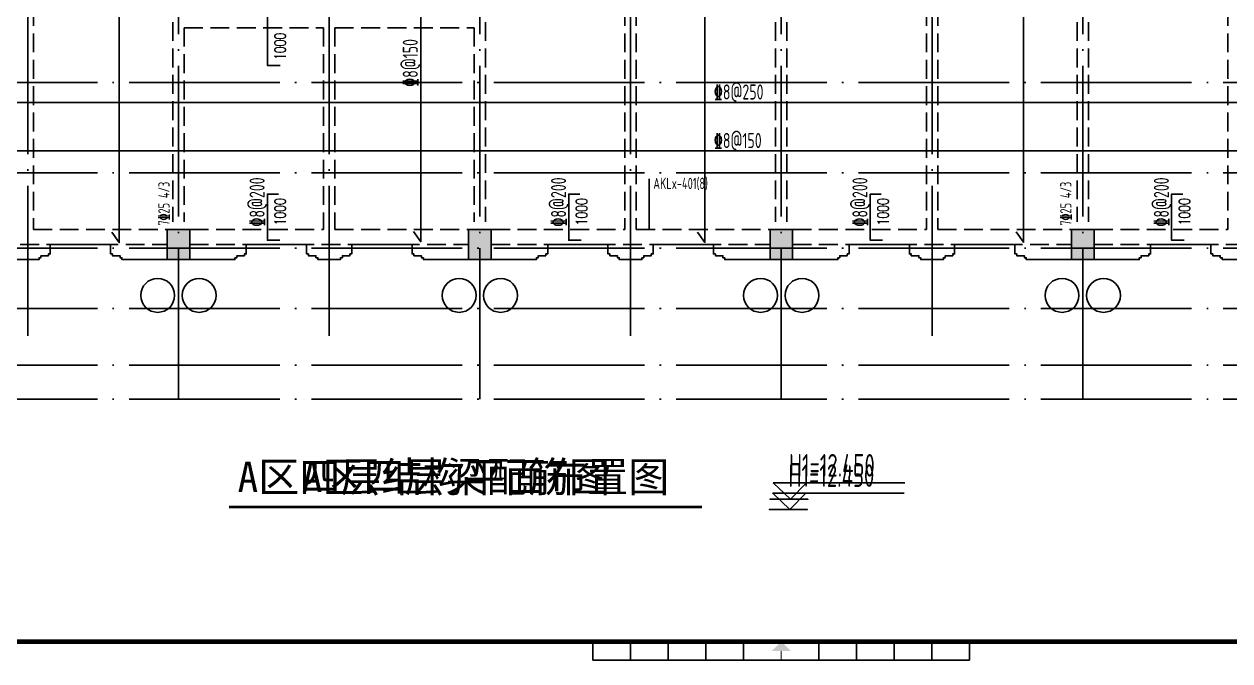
# Model space of a CAD drawing. Header units: millimetres. Extents: x 2998490 to 15040601, y 444546 to 7822218.
# Drawn here: x 14164175 to 14196175, y 7570354 to 7587249 of the extents above; entities that cross this region are included whole.
import ezdxf

# ---------------------------------------------------------------- set-up
doc = ezdxf.new("R2010")
doc.units = ezdxf.units.MM
doc.header["$LTSCALE"] = 2000
doc.linetypes.add('DASH', pattern=[0.35, 0.25, -0.1])
doc.linetypes.add('DOTE', pattern=[2.42, 2, -0.2, 0.02, -0.2])
for name, color, linetype in [('3-AXIS', 3, 'Continuous'), ('3-ban', 84, 'Continuous'), ('3-ban-rein', 1, 'Continuous'), ('3-ban-TEXT', 7, 'Continuous'), ('3-column-DOWN', 232, 'Continuous'), ('3-COLUMN-UP', 2, 'Continuous'), ('3-dote', 43, 'DOTE'), ('3-HATCH', 8, 'Continuous'), ('3-liang-rein-Y', 130, 'Continuous'), ('3-liang-R截面-X', 50, 'Continuous'), ('3-liang-s-1', 44, 'Continuous'), ('3-liang-xu', 120, 'DASH'), ('3-装饰线脚', 7, 'Continuous'), ('图框', 7, 'Continuous')]:
    doc.layers.add(name, color=color, linetype=linetype)
doc.styles.add('TJ1', font='tj-romans1.shx', dxfattribs={"width": 0.8, "bigfont": 'tj-hztxt1.shx'})
doc.styles.add('TSSD_Rein', font='Tssdeng.shx', dxfattribs={"width": 0.7, "bigfont": 'hztxt.shx'})
doc.styles.add('黑体', font='SIMHEI.TTF')

# ---------------------------------------------------------------- blocks, each defined once
blk = doc.blocks.new('TJAD_TK_A0')
at = {"layer": '图框'}
for p, q in [((1517.5, -436.65), (1517.5, -431.65)), ((1527.5, -436.65), (1527.5, -431.65)), ((1537.5, -436.65), (1537.5, -431.65)), ((1547.5, -436.65), (1547.5, -431.65)), ((1557.5, -436.65), (1557.5, -431.65)), ((1577.5, -436.65), (1577.5, -431.65)), ((1587.5, -436.65), (1587.5, -431.65)), ((1597.5, -436.65), (1597.5, -431.65)), ((1607.5, -436.65), (1607.5, -431.65)), ((1617.5, -436.65), (1617.5, -431.65)), ((1517.5, -436.65), (1617.5, -436.65))]:
    blk.add_line(p, q, dxfattribs=at)
at = {"layer": '图框', "const_width": 1.2}
blk.add_lwpolyline([(2152, -431.7), (2152, 389.3), (998, 389.3), (998, -431.7)], close=True, dxfattribs=at)
at = {"layer": '图框', "const_width": 0.3}
blk.add_lwpolyline([(1567.5, -434.15), (1567.5, -436.65)], dxfattribs=at)
at = {"layer": '图框'}
blk.add_solid([(1570, -434.15), (1565, -434.15), (1567.5, -431.65)], dxfattribs=at)

msp = doc.modelspace()

# ---------------------------------------------------------------- hatches: boundary and pattern name
at = {"layer": '3-HATCH'}
for points in [[(14167970.3, 7581802), (14168570.3, 7581802), (14168570.3, 7581002), (14167970.3, 7581002)], [(14175970.3, 7581802), (14176570.3, 7581802), (14176570.3, 7581002), (14175970.3, 7581002)], [(14183970.3, 7581802), (14184570.3, 7581802), (14184570.3, 7581002), (14183970.3, 7581002)], [(14191970.3, 7581802), (14192570.3, 7581802), (14192570.3, 7581002), (14191970.3, 7581002)]]:
    msp.add_hatch(color=256, dxfattribs=at).paths.add_polyline_path(points)

# ---------------------------------------------------------------- linework, layer by layer
at = {"layer": '3-AXIS', "color": 15, "linetype": 'DOTE'}
for p, q in [((14168270.3, 7577302), (14168270.3, 7607234.2)), ((14176270.3, 7577302), (14176270.3, 7607234.2)), ((14184270.3, 7577302), (14184270.3, 7607234.2)), ((14192270.3, 7577302), (14192270.3, 7607234.2)), ((14214520.3, 7585702), (14134833, 7585702)), ((14214520.3, 7583302), (14134833, 7583302)), ((14214520.3, 7581302), (14134833, 7581302)), ((14214520.3, 7579702), (14134833, 7579702)), ((14214520.3, 7578202), (14134833, 7578202)), ((14214520.3, 7577302), (14134833, 7577302))]:
    msp.add_line(p, q, dxfattribs=at)
at = {"layer": '3-ban'}
msp.add_lwpolyline([(14187530.6, 7574803.8), (14184043.6, 7574803.8), (14184499.3, 7574372.5), (14183954.3, 7574372.5), (14184963, 7574372.5), (14184499.3, 7574372.5), (14184923.2, 7574803.8)], dxfattribs=at)
at = {"layer": '3-ban', "const_width": 70}
msp.add_lwpolyline([(14169610.4, 7574436.9), (14182163.9, 7574436.9)], dxfattribs=at)
at = {"layer": '3-ban-rein'}
for points in [[(14166506.8, 7581727.6), (14166700.2, 7581454), (14166700.2, 7591492.3), (14166497.1, 7591262.9)], [(14174506.8, 7581747.2), (14174700.2, 7581473.5), (14174700.2, 7591492.3), (14174497.1, 7591262.9)], [(14182048.9, 7581732.1), (14182242.4, 7581458.4), (14182242.4, 7591492.3), (14182039.3, 7591262.9)], [(14190506.8, 7581736.3), (14190700.2, 7581462.6), (14190700.2, 7591492.3), (14190497.1, 7591262.9)], [(14170967.8, 7586152), (14170629.8, 7586152), (14170629.8, 7588335.2), (14170975.8, 7588335.2)], [(14152126.5, 7584833.4), (14152126.5, 7585171.4), (14214717.6, 7585171.4), (14214717.6, 7584825.4)], [(14152332.3, 7584076.7), (14152058.6, 7583883.3), (14214719.7, 7583883.3), (14214490.4, 7584086.4)], [(14170921.9, 7582739.5), (14170629.8, 7582739.5), (14170629.8, 7581513.5), (14170959.1, 7581513.5)], [(14178921.9, 7582739.5), (14178629.8, 7582739.5), (14178629.8, 7581513.5), (14178959.1, 7581513.5)], [(14186921.9, 7582739.5), (14186629.8, 7582739.5), (14186629.8, 7581513.5), (14186959.1, 7581513.5)], [(14194921.9, 7582739.5), (14194629.8, 7582739.5), (14194629.8, 7581513.5), (14194959.1, 7581513.5)]]:
    msp.add_lwpolyline(points, dxfattribs=at)
at = {"layer": '3-column-DOWN'}
for points in [[(14167970.3, 7581802), (14168570.3, 7581802), (14168570.3, 7581002), (14167970.3, 7581002)], [(14175970.3, 7581802), (14176570.3, 7581802), (14176570.3, 7581002), (14175970.3, 7581002)], [(14183970.3, 7581802), (14184570.3, 7581802), (14184570.3, 7581002), (14183970.3, 7581002)], [(14191970.3, 7581802), (14192570.3, 7581802), (14192570.3, 7581002), (14191970.3, 7581002)]]:
    msp.add_lwpolyline(points, close=True, dxfattribs=at)
at = {"layer": '3-COLUMN-UP'}
for points in [[(14167970.3, 7581802), (14168570.3, 7581802), (14168570.3, 7581002), (14167970.3, 7581002)], [(14175970.3, 7581802), (14176570.3, 7581802), (14176570.3, 7581002), (14175970.3, 7581002)], [(14183970.3, 7581802), (14184570.3, 7581802), (14184570.3, 7581002), (14183970.3, 7581002)], [(14191970.3, 7581802), (14192570.3, 7581802), (14192570.3, 7581002), (14191970.3, 7581002)]]:
    msp.add_lwpolyline(points, close=True, dxfattribs=at)
at = {"layer": '3-dote'}
for p, q in [((14164270.3, 7607158.4), (14164270.3, 7578976.8)), ((14172270.3, 7607158.4), (14172270.3, 7578976.8)), ((14180270.3, 7607158.4), (14180270.3, 7578976.8)), ((14188270.3, 7607158.4), (14188270.3, 7578976.8))]:
    msp.add_line(p, q, dxfattribs=at)
at = {"layer": '3-liang-R截面-X'}
msp.add_line((14180763.5, 7583140.4), (14180763.5, 7581802), dxfattribs=at)
msp.add_lwpolyline([(14187545.1, 7575075.8), (14184058.1, 7575075.8), (14184513.8, 7574644.5), (14183968.8, 7574644.5), (14184977.6, 7574644.5), (14184513.8, 7574644.5), (14184937.7, 7575075.8)], dxfattribs=at)
at = {"layer": '3-liang-R截面-X', "const_width": 70}
msp.add_lwpolyline([(14171313.3, 7574436.9), (14180582.3, 7574436.9)], dxfattribs=at)
at = {"layer": '3-liang-s-1'}
for points in [[(14163970.3, 7581002), (14164570.3, 7581002), (14164570.3, 7581052), (14164620.3, 7581052), (14164620.3, 7581102), (14164820.3, 7581102), (14164820.3, 7581152), (14164870.3, 7581152), (14164870.3, 7581402), (14166470.3, 7581402), (14166470.3, 7581152), (14166520.3, 7581152), (14166520.3, 7581102), (14166720.3, 7581101.7), (14166720.3, 7581052), (14166770.3, 7581052), (14166770.3, 7581002), (14168270.3, 7581002)], [(14168270.3, 7581002), (14169770.3, 7581002), (14169770.3, 7581052), (14169820.3, 7581052), (14169820.3, 7581102), (14170020.3, 7581102), (14170020.3, 7581152), (14170070.3, 7581152), (14170070.3, 7581402), (14171670.3, 7581402), (14171670.3, 7581152), (14171720.3, 7581152), (14171720.3, 7581102), (14171920.3, 7581102), (14171920.3, 7581052), (14171970.3, 7581052), (14171970.3, 7581002), (14172570.3, 7581002), (14172570.3, 7581052), (14172620.3, 7581052), (14172620.3, 7581102), (14172820.3, 7581102), (14172820.3, 7581152), (14172870.3, 7581152), (14172870.3, 7581402), (14174470.3, 7581402), (14174470.3, 7581152), (14174520.3, 7581152), (14174520.3, 7581102), (14174720.3, 7581101.7), (14174720.3, 7581052), (14174770.3, 7581052), (14174770.3, 7581002), (14176270.3, 7581002)], [(14176270.3, 7581002), (14177770.3, 7581002), (14177770.3, 7581052), (14177820.3, 7581052), (14177820.3, 7581102), (14178020.3, 7581102), (14178020.3, 7581152), (14178070.3, 7581152), (14178070.3, 7581402), (14179670.3, 7581402), (14179670.3, 7581152), (14179720.3, 7581152), (14179720.3, 7581102), (14179920.3, 7581102), (14179920.3, 7581052), (14179970.3, 7581052), (14179970.3, 7581002), (14180570.3, 7581002), (14180570.3, 7581052), (14180620.3, 7581052), (14180620.3, 7581102), (14180820.3, 7581102), (14180820.3, 7581152), (14180870.3, 7581152), (14180870.3, 7581402), (14182470.3, 7581402), (14182470.3, 7581152), (14182520.3, 7581152), (14182520.3, 7581102), (14182720.3, 7581101.7), (14182720.3, 7581052), (14182770.3, 7581052), (14182770.3, 7581002), (14184270.3, 7581002)], [(14184270.3, 7581002), (14185770.3, 7581002), (14185770.3, 7581052), (14185820.3, 7581052), (14185820.3, 7581102), (14186020.3, 7581102), (14186020.3, 7581152), (14186070.3, 7581152), (14186070.3, 7581402), (14187670.3, 7581402), (14187670.3, 7581152), (14187720.3, 7581152), (14187720.3, 7581102), (14187920.3, 7581102), (14187920.3, 7581052), (14187970.3, 7581052), (14187970.3, 7581002), (14188570.3, 7581002), (14188570.3, 7581052), (14188620.3, 7581052), (14188620.3, 7581102), (14188820.3, 7581102), (14188820.3, 7581152), (14188870.3, 7581152), (14188870.3, 7581402), (14190470.3, 7581402), (14190470.3, 7581152), (14190520.3, 7581152), (14190520.3, 7581102), (14190720.3, 7581101.7), (14190720.3, 7581052), (14190770.3, 7581052), (14190770.3, 7581002), (14192270.3, 7581002)], [(14192270.3, 7581002), (14193770.3, 7581002), (14193770.3, 7581052), (14193820.3, 7581052), (14193820.3, 7581102), (14194020.3, 7581102), (14194020.3, 7581152), (14194070.3, 7581152), (14194070.3, 7581402), (14195670.3, 7581402), (14195670.3, 7581152), (14195720.3, 7581152), (14195720.3, 7581102), (14195920.3, 7581102), (14195920.3, 7581052), (14195970.3, 7581052), (14195970.3, 7581002), (14196570.3, 7581002)]]:
    msp.add_lwpolyline(points, dxfattribs=at)
at = {"layer": '3-liang-xu'}
for p, q in [((14164420.3, 7591202), (14164420.3, 7581802)), ((14180120.3, 7591202), (14180120.3, 7581802)), ((14180420.3, 7591202), (14180420.3, 7581802)), ((14188120.3, 7591202), (14188120.3, 7581802)), ((14188420.3, 7591202), (14188420.3, 7581802)), ((14196120.3, 7591202), (14196120.3, 7581802)), ((14168120.3, 7590802), (14168120.3, 7582002)), ((14176420.3, 7590802), (14176420.3, 7582002)), ((14184120.3, 7590802), (14184120.3, 7582002)), ((14184420.3, 7590802), (14184420.3, 7582002)), ((14192120.3, 7590802), (14192120.3, 7582002)), ((14192420.3, 7590802), (14192420.3, 7582002)), ((14168420.3, 7587152), (14172120.3, 7587152)), ((14168420.3, 7587152), (14168420.3, 7582002)), ((14172120.3, 7587152), (14172120.3, 7581802)), ((14172420.3, 7587152), (14176120.3, 7587152)), ((14172420.3, 7587152), (14172420.3, 7581802)), ((14176120.3, 7587152), (14176120.3, 7582002)), ((14164420.3, 7581802), (14167970.3, 7581802)), ((14168570.3, 7581802), (14172120.3, 7581802)), ((14172420.3, 7581802), (14175970.3, 7581802)), ((14176570.3, 7581802), (14180120.3, 7581802)), ((14180420.3, 7581802), (14183970.3, 7581802)), ((14184570.3, 7581802), (14188120.3, 7581802)), ((14188420.3, 7581802), (14191970.3, 7581802)), ((14192570.3, 7581802), (14196120.3, 7581802)), ((14160570.3, 7581402), (14167970.3, 7581402)), ((14168570.3, 7581402), (14175970.3, 7581402)), ((14176570.3, 7581402), (14183970.3, 7581402)), ((14184570.3, 7581402), (14191970.3, 7581402)), ((14192570.3, 7581402), (14199970.3, 7581402))]:
    msp.add_line(p, q, dxfattribs=at)
at = {"layer": '3-装饰线脚'}
for centre in [(14167720.3, 7580052), (14168820.3, 7580052), (14175720.3, 7580052), (14176820.3, 7580052), (14183720.3, 7580052), (14184820.3, 7580052), (14191720.3, 7580052), (14192820.3, 7580052)]:
    msp.add_circle(centre, 450, dxfattribs=at)

# ---------------------------------------------------------------- block references
at = {"layer": '图框', "xscale": 100, "yscale": 100, "zscale": 100}
msp.add_blockref('TJAD_TK_A0', (14027517.1, 7614033.9), dxfattribs=at)

# ---------------------------------------------------------------- texts
at = {"layer": '3-ban', "style": 'TSSD_Rein', "width": 0.7}
for s, rotation, p in [('%%1328@150', 89.99419, (14174623.1, 7585584.3, -5065)), ('%%1328@250', 359.99419, (14182479.1, 7585248.4, -5065)), ('%%1328@150', 359.99419, (14182479.1, 7583960.3, -5065)), ('%%1328@200', 90.00581, (14170557.6, 7581875.5, -5065)), ('%%1328@200', 90.00581, (14178557.6, 7581875.5, -5065)), ('%%1328@200', 90.00581, (14186557.6, 7581875.5, -5065)), ('%%1328@200', 90.00581, (14194557.6, 7581875.5, -5065))]:
    msp.add_text(s, height=400, rotation=rotation, dxfattribs=at).set_placement(p)
at = {"layer": '3-ban', "style": '黑体'}
msp.add_text('A区四层结构平面布置图', height=800, dxfattribs=at).set_placement((14169841.7, 7574836.9))
at = {"layer": '3-ban', "style": 'TSSD_Rein', "width": 0.7}
msp.add_text('H1=12.450', height=600, dxfattribs=at).set_placement((14184458.8, 7574971))
at = {"layer": '3-ban-TEXT', "style": 'TJ1', "width": 0.7}
for p in [(14171119.7, 7586298.9), (14171119.7, 7581909.4), (14179119.7, 7581909.4), (14187119.7, 7581909.4), (14195119.7, 7581909.4)]:
    msp.add_text('1000', height=300, rotation=90, dxfattribs=at).set_placement(p)
at = {"layer": '3-liang-rein-Y', "style": 'TSSD_Rein', "width": 0.7}
for p in [(14168034.8, 7581902), (14191971.4, 7581902)]:
    msp.add_text('7%%13225 4/3', height=300, rotation=90, dxfattribs=at).set_placement(p)
at = {"layer": '3-liang-R截面-X', "style": 'TSSD_Rein', "width": 0.7}
for s, height, p in [('AKLx-401(8)', 300, (14180871.6, 7582872.7)), ('H1=12.450', 600, (14184473.3, 7575242.9))]:
    msp.add_text(s, height=height, dxfattribs=at).set_placement(p)
at = {"layer": '3-liang-R截面-X', "style": '黑体'}
msp.add_text('A区四层梁配筋图', height=800, dxfattribs=at).set_placement((14171544.6, 7574836.9))

doc.saveas('drawing.dxf')
